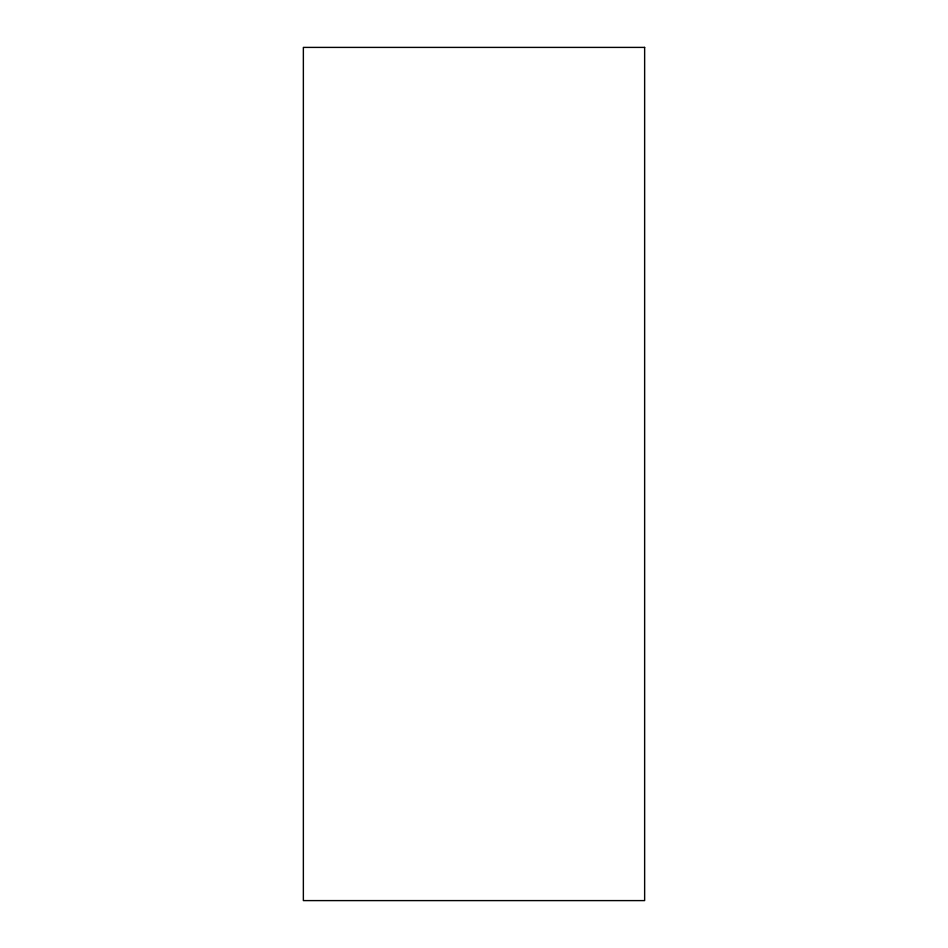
<?xml version="1.0" encoding="UTF-8"?>
<svg xmlns="http://www.w3.org/2000/svg" width="948" height="948" viewBox="0 0 948 948"><rect width="100%" height="100%" fill="white"/><g stroke="black" fill="none" stroke-linecap="round" stroke-linejoin="round"><path stroke-width="1.42" d="M644.64 47.4L303.36 47.4L303.36 900.6L644.64 900.6L644.64 47.4"/></g></svg>
